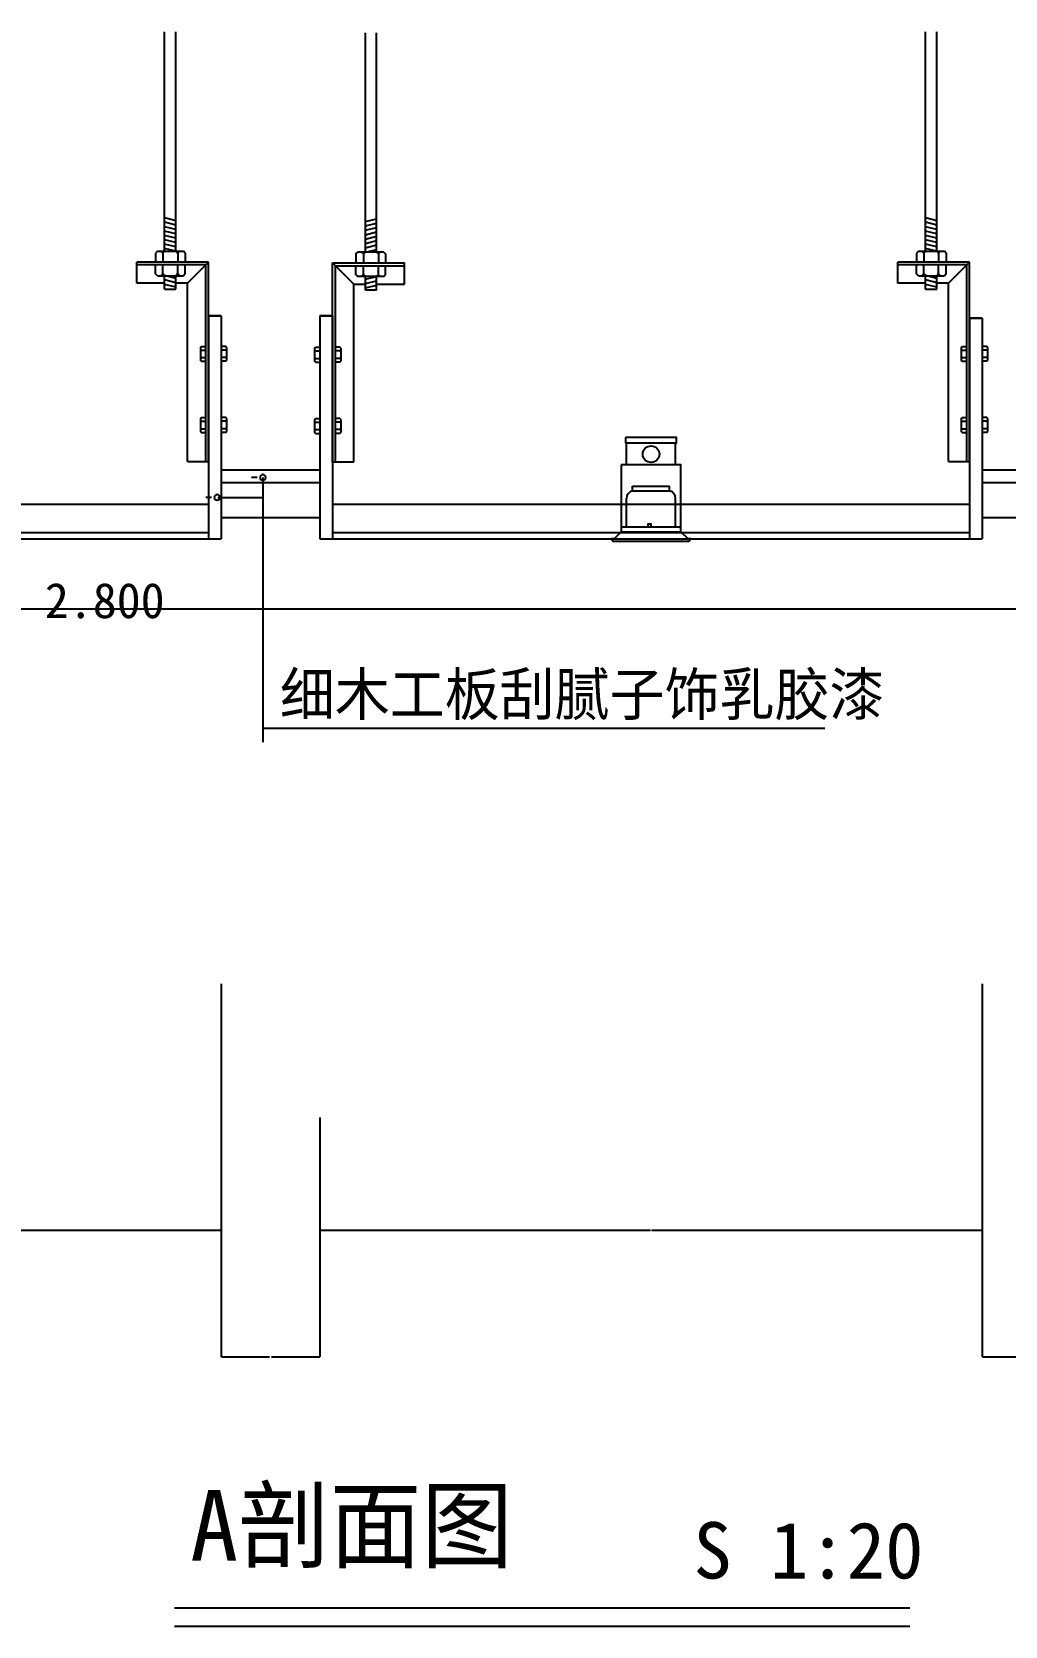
# Model space of a CAD drawing. Header units: metres. Extents: x 30935 to 38949, y 2419 to 5221.
# Drawn here: x 34340 to 35721, y 2419 to 4682 of the extents above; entities that cross this region are included whole.
import ezdxf

# ---------------------------------------------------------------- set-up
doc = ezdxf.new("R2010")
doc.units = ezdxf.units.M
for name, color, linetype in [('20', 1, 'Continuous'), ('3', 2, 'Continuous'), ('5', 5, 'Continuous'), ('7', 7, 'Continuous'), ('8', 7, 'Continuous'), ('D', 3, 'Continuous'), ('PUB_DIM', 3, 'Continuous'), ('PUB_TEXT', 7, 'Continuous'), ('家具', 2, 'Continuous')]:
    doc.layers.add(name, color=color, linetype=linetype)
doc.dimstyles.get("Standard").update_dxf_attribs({"dimtxt": 2.5, "dimasz": 2.5, "dimexe": 1.25, "dimexo": 0.625, "dimtad": 1, "dimcen": 2.5, "dimazin": 3, "dimtfac": 1, "dimtmove": 0, "dimatfit": 3})

# ---------------------------------------------------------------- blocks, each defined once
blk = doc.blocks.new('_DOT')
at = {"color": 0, "linetype": 'ByBlock'}
blk.add_line((-0.5, 0), (-1, 0), dxfattribs=at)
blk.add_lwpolyline([(-0.25, 0, 1), (0.25, 0, 1)], format="xyb", close=True, dxfattribs=at)
blk = doc.blocks.new('A$C199F71E8')
at = {"layer": '7'}
for p, q in [((20.27, 146.94), (20.27, 138.84)), ((21.71, 138.84), (20.27, 138.84)), ((21.71, 108.32), (21.71, 138.84)), ((91.17, 138.84), (21.71, 138.84)), ((21.71, 108.32), (14.13, 108.32)), ((91.17, 108.32), (21.71, 108.32)), ((30.17, 71.27), (30.17, 78.01)), ((30.17, 78.01), (82.86, 78.01)), ((30.17, 71.27), (82.86, 71.27)), ((82.86, 71.27), (82.86, 78.01)), ((21.71, 20.14), (21.71, 60.36)), ((91.33, 20.14), (91.33, 60.36)), ((3.99, 3.2), (109.05, 3.2)), ((14.13, 20.14), (98.9, 20.14)), ((14.13, 13.38), (98.9, 13.38))]:
    blk.add_line(p, q, dxfattribs=at)
for points in [[(14.13, 108.32), (14.13, 13.38), (3.99, 3.2), (0, 3.2), (2.82, 0), (110.22, 0.01), (113, 3.2), (109.05, 3.2), (98.9, 13.38), (98.9, 108.32), (91.17, 108.32), (91.17, 138.84), (92.52, 138.84), (92.52, 146.94), (20.32, 146.94)], [(91.17, 138.84), (53.44, 138.84), (21.79, 138.84)]]:
    blk.add_lwpolyline(points, dxfattribs=at)
blk.add_lwpolyline([(52.17, 20.14), (56.8, 20.14), (56.8, 24), (52.17, 24)], close=True, dxfattribs=at)
blk.add_circle((56.52, 123.42), 11.78, dxfattribs=at)
for centre, start, end in [((33.05, 60.31), 104.69, 179.74), ((79.99, 60.31), 0.26, 75.31)]:
    blk.add_arc(centre, 11.34, start, end, dxfattribs=at)
blk = doc.blocks.new('_CLOSEDFILLED')
at = {"color": 0, "linetype": 'BYBLOCK'}
blk.add_solid([(-1, 0.2), (0, 0), (-1, -0.2)], dxfattribs=at)
blk = doc.blocks.new('*D8')
for p, q in [((35688.69, 3330.51), (35688.69, 2980.96)), ((34748.69, 3140.94), (34748.69, 2980.96)), ((34748.94, 2980.96), (35217.69, 2980.96)), ((35219.69, 2980.96), (35688.44, 2980.96))]:
    blk.add_line(p, q)
at = {"layer": 'Defpoints'}
for p in [(35688.69, 3330.51), (34748.69, 3140.94), (34748.69, 2980.96)]:
    blk.add_point(p, dxfattribs=at)
at = {"layer": 'PUB_DIM', "xscale": 0.25, "yscale": 0.25, "rotation": 180}
blk.add_blockref('_CLOSEDFILLED', (34748.69, 2980.96), dxfattribs=at)
at = {"layer": 'PUB_DIM', "xscale": 0.25, "yscale": 0.25}
blk.add_blockref('_CLOSEDFILLED', (35688.69, 2980.96), dxfattribs=at)
at = {"layer": 'PUB_DIM', "insert": (35218.69, 2980.96), "char_height": 1, "attachment_point": 5}
blk.add_mtext('EQ', dxfattribs=at)
blk = doc.blocks.new('*D9')
for p, q in [((34608.69, 3330.51), (34608.69, 2980.96)), ((33668.69, 3140.94), (33668.69, 2980.96)), ((33668.94, 2980.96), (34137.69, 2980.96)), ((34139.69, 2980.96), (34608.44, 2980.96))]:
    blk.add_line(p, q)
at = {"layer": 'Defpoints'}
for p in [(34608.69, 3330.51), (33668.69, 3140.94), (33668.69, 2980.96)]:
    blk.add_point(p, dxfattribs=at)
at = {"layer": 'PUB_DIM', "xscale": 0.25, "yscale": 0.25, "rotation": 180}
blk.add_blockref('_CLOSEDFILLED', (33668.69, 2980.96), dxfattribs=at)
at = {"layer": 'PUB_DIM', "xscale": 0.25, "yscale": 0.25}
blk.add_blockref('_CLOSEDFILLED', (34608.69, 2980.96), dxfattribs=at)
at = {"layer": 'PUB_DIM', "insert": (34138.69, 2980.96), "char_height": 1, "attachment_point": 5}
blk.add_mtext('EQ', dxfattribs=at)
blk = doc.blocks.new('*D14')
for p, q in [((34608.69, 3107.81), (34608.69, 2801.28)), ((34748.69, 3080.94), (34748.69, 2801.28)), ((34608.94, 2801.28), (34677.19, 2801.28)), ((34680.19, 2801.28), (34748.44, 2801.28))]:
    blk.add_line(p, q)
at = {"layer": 'Defpoints'}
for p in [(34608.69, 3107.81), (34748.69, 3080.94), (34608.69, 2801.28)]:
    blk.add_point(p, dxfattribs=at)
at = {"layer": 'PUB_DIM', "xscale": 0.25, "yscale": 0.25, "rotation": 180}
blk.add_blockref('_CLOSEDFILLED', (34608.69, 2801.28), dxfattribs=at)
at = {"layer": 'PUB_DIM', "xscale": 0.25, "yscale": 0.25}
blk.add_blockref('_CLOSEDFILLED', (34748.69, 2801.28), dxfattribs=at)
at = {"layer": 'PUB_DIM', "insert": (34678.69, 2801.28), "char_height": 1, "attachment_point": 5}
blk.add_mtext('150', dxfattribs=at)
blk = doc.blocks.new('*D17')
for p, q in [((35688.69, 3107.81), (35688.69, 2801.28)), ((35828.69, 3080.94), (35828.69, 2801.28)), ((35688.94, 2801.28), (35757.19, 2801.28)), ((35760.19, 2801.28), (35828.44, 2801.28))]:
    blk.add_line(p, q)
at = {"layer": 'Defpoints'}
for p in [(35688.69, 3107.81), (35828.69, 3080.94), (35688.69, 2801.28)]:
    blk.add_point(p, dxfattribs=at)
at = {"layer": 'PUB_DIM', "xscale": 0.25, "yscale": 0.25, "rotation": 180}
blk.add_blockref('_CLOSEDFILLED', (35688.69, 2801.28), dxfattribs=at)
at = {"layer": 'PUB_DIM', "xscale": 0.25, "yscale": 0.25}
blk.add_blockref('_CLOSEDFILLED', (35828.69, 2801.28), dxfattribs=at)
at = {"layer": 'PUB_DIM', "insert": (35758.69, 2801.28), "char_height": 1, "attachment_point": 5}
blk.add_mtext('150', dxfattribs=at)

msp = doc.modelspace()

# ---------------------------------------------------------------- linework, layer by layer
at = {"layer": '20'}
msp.add_line((34542.16, 2419.34), (35585.92, 2419.34), dxfattribs=at)
msp.add_lwpolyline([(34542.16, 2445.34), (35585.92, 2445.34)], dxfattribs=at)
at = {"layer": '3'}
for p, q in [((34590.7, 4278.84), (34608.7, 4278.84)), ((34608.7, 4278.84), (34590.7, 4278.84)), ((34608.7, 4278.84), (34590.7, 4278.84)), ((34590.7, 4278.84), (34608.7, 4278.84)), ((34590.7, 4278.84), (34608.7, 4278.84)), ((34608.7, 4278.84), (34590.7, 4278.84)), ((34608.7, 4278.84), (34608.7, 3962.13)), ((34748.7, 4278.84), (34748.7, 3962.14)), ((34748.7, 4278.84), (34766.7, 4278.84)), ((34748.7, 4278.84), (34766.7, 4278.84)), ((34766.7, 4278.84), (34748.7, 4278.84)), ((34748.7, 4278.84), (34766.7, 4278.84)), ((34748.7, 4278.84), (34766.7, 4278.84)), ((34766.7, 4278.84), (34748.7, 4278.84)), ((34766.7, 4278.84), (34748.7, 4278.84)), ((34748.7, 4278.84), (34766.7, 4278.84)), ((34748.7, 4278.84), (34766.7, 4278.84)), ((34766.7, 4278.84), (34748.7, 4278.84)), ((35670.7, 4275.3), (35688.7, 4275.3)), ((35688.7, 4275.3), (35670.7, 4275.3)), ((35688.7, 4275.3), (35670.7, 4275.3)), ((35670.7, 4275.3), (35688.7, 4275.3)), ((35670.7, 4275.3), (35688.7, 4275.3)), ((35688.7, 4275.3), (35670.7, 4275.3)), ((35688.7, 4275.3), (35688.7, 3962.13)), ((34608.7, 4042.14), (34748.7, 4042.14)), ((35688.7, 4042.14), (35828.7, 4042.14)), ((33668.7, 3962.14), (34608.7, 3962.14)), ((34748.7, 3962.14), (35688.7, 3962.14))]:
    msp.add_line(p, q, dxfattribs=at)
at = {"layer": '5'}
for p, q in [((34590.7, 4354.88), (34488.87, 4354.88)), ((34488.87, 4324.88), (34488.87, 4354.88)), ((34586.7, 4350.88), (34488.87, 4350.88)), ((34560.7, 4324.88), (34590.7, 4354.88)), ((34586.7, 4072.07), (34586.7, 4350.88)), ((34590.7, 4072.07), (34590.7, 4354.88)), ((34766.7, 4070.85), (34766.7, 4353.67)), ((34796.7, 4323.67), (34766.7, 4353.67)), ((34766.7, 4353.67), (34868.53, 4353.67)), ((34770.7, 4070.85), (34770.7, 4349.67)), ((34770.7, 4349.67), (34868.53, 4349.67)), ((34868.53, 4323.67), (34868.53, 4353.67)), ((35670.7, 4354.88), (35568.87, 4354.88)), ((35568.87, 4324.88), (35568.87, 4354.88)), ((35666.7, 4350.88), (35568.87, 4350.88)), ((35640.7, 4324.88), (35670.7, 4354.88)), ((35666.7, 4072.07), (35666.7, 4350.88)), ((35670.7, 4072.07), (35670.7, 4354.88)), ((34528.21, 4324.88), (34488.87, 4324.88)), ((34560.7, 4324.88), (34544.21, 4324.88)), ((34560.7, 4072.07), (34560.7, 4324.88)), ((34796.7, 4070.85), (34796.7, 4323.67)), ((34796.7, 4323.67), (34813.18, 4323.67)), ((34829.18, 4323.67), (34868.53, 4323.67)), ((35608.21, 4324.88), (35568.87, 4324.88)), ((35640.7, 4324.88), (35624.21, 4324.88)), ((35640.7, 4072.07), (35640.7, 4324.88)), ((34560.7, 4072.07), (34590.7, 4072.07)), ((35640.7, 4072.07), (35670.7, 4072.07)), ((34796.7, 4070.85), (34766.7, 4070.85))]:
    msp.add_line(p, q, dxfattribs=at)
at = {"layer": '8'}
msp.add_line((37948.7, 3862.14), (32488.7, 3862.14), dxfattribs=at)
at = {"layer": 'D'}
for p, q in [((34544.21, 4413.53), (34528.21, 4417.47)), ((34544.21, 4407.35), (34528.21, 4411.29)), ((34813.18, 4412.32), (34829.18, 4416.26)), ((35624.21, 4413.53), (35608.21, 4417.47)), ((35624.21, 4407.35), (35608.21, 4411.29)), ((34544.21, 4401.16), (34528.21, 4405.1)), ((34544.21, 4394.98), (34528.21, 4398.92)), ((34544.21, 4388.79), (34528.21, 4392.73)), ((34813.18, 4406.13), (34829.18, 4410.07)), ((34813.18, 4399.95), (34829.18, 4403.89)), ((34813.18, 4393.76), (34829.18, 4397.7)), ((34813.18, 4387.58), (34829.18, 4391.52)), ((35624.21, 4401.16), (35608.21, 4405.1)), ((35624.21, 4394.98), (35608.21, 4398.92)), ((35624.21, 4388.79), (35608.21, 4392.73)), ((34544.21, 4382.6), (34528.21, 4386.55)), ((34544.21, 4376.42), (34528.21, 4380.36)), ((34544.21, 4370.23), (34528.21, 4374.18)), ((34813.18, 4381.39), (34829.18, 4385.33)), ((34813.18, 4375.21), (34829.18, 4379.15)), ((34813.18, 4369.02), (34829.18, 4372.96)), ((35624.21, 4382.6), (35608.21, 4386.55)), ((35624.21, 4376.42), (35608.21, 4380.36)), ((35624.21, 4370.23), (35608.21, 4374.18)), ((34544.21, 4331.71), (34528.21, 4335.65)), ((34544.21, 4325.52), (34528.21, 4329.46)), ((34544.21, 4319.34), (34528.21, 4323.28)), ((34813.18, 4330.49), (34829.18, 4334.43)), ((34813.18, 4324.31), (34829.18, 4328.25)), ((34813.18, 4318.12), (34829.18, 4322.06)), ((35624.21, 4331.71), (35608.21, 4335.65)), ((35624.21, 4325.52), (35608.21, 4329.46)), ((35624.21, 4319.34), (35608.21, 4323.28))]:
    msp.add_line(p, q, dxfattribs=at)
at = {"layer": 'PUB_TEXT'}
for p, q in [((34667.92, 4049.39), (34667.84, 3673.61)), ((34667.92, 4020.28), (34603.9, 4020.28)), ((34667.84, 3693.61), (35465.17, 3693.61))]:
    msp.add_line(p, q, dxfattribs=at)
at = {"layer": '家具'}
for p, q in [((34528.21, 4370.23), (34528.21, 4681.53)), ((34544.21, 4370.23), (34544.21, 4681.53)), ((34813.18, 4369.02), (34813.18, 4680.32)), ((34829.18, 4369.02), (34829.18, 4680.32)), ((35608.21, 4370.23), (35608.21, 4681.53)), ((35624.21, 4370.23), (35624.21, 4681.53)), ((34518.04, 4370.23), (34515.41, 4367.6)), ((34515.41, 4367.6), (34515.41, 4354.88)), ((34518.04, 4370.23), (34555.02, 4370.23)), ((34525.64, 4367.6), (34523.01, 4370.23)), ((34528.33, 4370.23), (34525.7, 4367.6)), ((34525.7, 4367.6), (34525.7, 4354.88)), ((34546.79, 4367.6), (34544.16, 4370.23)), ((34549.48, 4370.23), (34546.85, 4367.6)), ((34546.85, 4367.6), (34546.85, 4354.88)), ((34557.65, 4367.6), (34555.02, 4370.23)), ((34557.65, 4367.6), (34557.65, 4354.88)), ((34799.74, 4366.39), (34802.37, 4369.02)), ((34799.74, 4366.39), (34799.74, 4353.67)), ((34839.35, 4369.02), (34802.37, 4369.02)), ((34807.92, 4369.02), (34810.55, 4366.39)), ((34810.55, 4366.39), (34810.55, 4353.67)), ((34810.61, 4366.39), (34813.24, 4369.02)), ((34829.07, 4369.02), (34831.7, 4366.39)), ((34831.7, 4366.39), (34831.7, 4353.67)), ((34831.76, 4366.39), (34834.39, 4369.02)), ((34839.35, 4369.02), (34841.98, 4366.39)), ((34841.98, 4366.39), (34841.98, 4353.67)), ((35598.04, 4370.23), (35595.41, 4367.6)), ((35595.41, 4367.6), (35595.41, 4354.88)), ((35598.04, 4370.23), (35635.02, 4370.23)), ((35605.64, 4367.6), (35603.01, 4370.23)), ((35608.33, 4370.23), (35605.7, 4367.6)), ((35605.7, 4367.6), (35605.7, 4354.88)), ((35626.79, 4367.6), (35624.16, 4370.23)), ((35629.48, 4370.23), (35626.85, 4367.6)), ((35626.85, 4367.6), (35626.85, 4354.88)), ((35637.65, 4367.6), (35635.02, 4370.23)), ((35637.65, 4367.6), (35637.65, 4354.88)), ((34515.41, 4338.16), (34515.41, 4350.88)), ((34525.7, 4338.16), (34525.7, 4350.88)), ((34546.85, 4338.16), (34546.85, 4350.88)), ((34557.65, 4338.16), (34557.65, 4350.88)), ((34799.74, 4336.95), (34799.74, 4349.67)), ((34810.55, 4336.95), (34810.55, 4349.67)), ((34831.7, 4336.95), (34831.7, 4349.67)), ((34841.98, 4336.95), (34841.98, 4349.67)), ((35595.41, 4338.16), (35595.41, 4350.88)), ((35605.7, 4338.16), (35605.7, 4350.88)), ((35626.85, 4338.16), (35626.85, 4350.88)), ((35637.65, 4338.16), (35637.65, 4350.88)), ((34518.04, 4335.53), (34515.41, 4338.16)), ((34518.04, 4335.53), (34555.02, 4335.53)), ((34525.64, 4338.16), (34523.01, 4335.53)), ((34528.33, 4335.53), (34525.7, 4338.16)), ((34528.21, 4316.27), (34528.21, 4335.65)), ((34546.79, 4338.16), (34544.16, 4335.53)), ((34544.21, 4316.27), (34544.21, 4335.59)), ((34549.48, 4335.53), (34546.85, 4338.16)), ((34557.65, 4338.16), (34555.02, 4335.53)), ((34799.74, 4336.95), (34802.37, 4334.32)), ((34839.35, 4334.32), (34802.37, 4334.32)), ((34807.92, 4334.32), (34810.55, 4336.95)), ((34810.61, 4336.95), (34813.24, 4334.32)), ((34813.18, 4315.06), (34813.18, 4334.38)), ((34829.07, 4334.32), (34831.7, 4336.95)), ((34829.18, 4315.06), (34829.18, 4334.43)), ((34831.76, 4336.95), (34834.39, 4334.32)), ((34839.35, 4334.32), (34841.98, 4336.95)), ((35598.04, 4335.53), (35595.41, 4338.16)), ((35598.04, 4335.53), (35635.02, 4335.53)), ((35605.64, 4338.16), (35603.01, 4335.53)), ((35608.33, 4335.53), (35605.7, 4338.16)), ((35608.21, 4316.27), (35608.21, 4335.65)), ((35626.79, 4338.16), (35624.16, 4335.53)), ((35624.21, 4316.27), (35624.21, 4335.59)), ((35629.48, 4335.53), (35626.85, 4338.16)), ((35637.65, 4338.16), (35635.02, 4335.53)), ((34528.21, 4316.27), (34544.21, 4316.27)), ((34829.18, 4315.06), (34813.18, 4315.06)), ((35608.21, 4316.27), (35624.21, 4316.27)), ((34590.7, 4278.84), (34590.7, 3962.13)), ((34766.7, 4278.84), (34766.7, 3962.14)), ((35670.7, 4275.3), (35670.7, 3962.13)), ((34579.02, 4233.9), (34580.34, 4235.21)), ((34579.02, 4233.9), (34579.02, 4215.41)), ((34580.34, 4230.1), (34579.02, 4231.42)), ((34580.34, 4235.21), (34586.7, 4235.21)), ((34615.06, 4235.21), (34608.7, 4235.21)), ((34616.37, 4233.9), (34615.06, 4235.21)), ((34615.06, 4230.1), (34616.37, 4231.42)), ((34616.37, 4233.9), (34616.37, 4215.41)), ((34741.02, 4232.69), (34742.34, 4234)), ((34741.02, 4232.69), (34741.02, 4214.2)), ((34742.34, 4234), (34748.7, 4234)), ((34777.06, 4234), (34770.7, 4234)), ((34778.37, 4232.69), (34777.06, 4234)), ((34778.37, 4232.69), (34778.37, 4214.2)), ((35659.02, 4233.9), (35660.34, 4235.21)), ((35659.02, 4233.9), (35659.02, 4215.41)), ((35660.34, 4230.1), (35659.02, 4231.42)), ((35660.34, 4235.21), (35666.7, 4235.21)), ((35695.06, 4235.21), (35688.7, 4235.21)), ((35696.37, 4233.9), (35695.06, 4235.21)), ((35695.06, 4230.1), (35696.37, 4231.42)), ((35696.37, 4233.9), (35696.37, 4215.41)), ((34579.02, 4228.76), (34580.34, 4230.07)), ((34580.34, 4219.53), (34579.02, 4220.84)), ((34579.02, 4218.18), (34580.34, 4219.5)), ((34580.34, 4214.09), (34579.02, 4215.41)), ((34580.34, 4230.07), (34586.7, 4230.07)), ((34580.34, 4219.5), (34586.7, 4219.5)), ((34580.34, 4214.09), (34586.7, 4214.09)), ((34615.06, 4230.07), (34608.7, 4230.07)), ((34615.06, 4219.5), (34608.7, 4219.5)), ((34615.06, 4214.09), (34608.7, 4214.09)), ((34616.37, 4228.76), (34615.06, 4230.07)), ((34615.06, 4219.53), (34616.37, 4220.84)), ((34616.37, 4218.18), (34615.06, 4219.5)), ((34615.06, 4214.09), (34616.37, 4215.41)), ((34742.34, 4228.89), (34741.02, 4230.2)), ((34741.02, 4227.54), (34742.34, 4228.86)), ((34742.34, 4218.31), (34741.02, 4219.63)), ((34741.02, 4216.97), (34742.34, 4218.28)), ((34742.34, 4212.88), (34741.02, 4214.2)), ((34742.34, 4228.86), (34748.7, 4228.86)), ((34742.34, 4218.28), (34748.7, 4218.28)), ((34742.34, 4212.88), (34748.7, 4212.88)), ((34777.06, 4228.86), (34770.7, 4228.86)), ((34777.06, 4218.28), (34770.7, 4218.28)), ((34777.06, 4212.88), (34770.7, 4212.88)), ((34777.06, 4228.89), (34778.37, 4230.2)), ((34778.37, 4227.54), (34777.06, 4228.86)), ((34777.06, 4218.31), (34778.37, 4219.63)), ((34778.37, 4216.97), (34777.06, 4218.28)), ((34777.06, 4212.88), (34778.37, 4214.2)), ((35659.02, 4228.76), (35660.34, 4230.07)), ((35660.34, 4219.53), (35659.02, 4220.84)), ((35659.02, 4218.18), (35660.34, 4219.5)), ((35660.34, 4214.09), (35659.02, 4215.41)), ((35660.34, 4230.07), (35666.7, 4230.07)), ((35660.34, 4219.5), (35666.7, 4219.5)), ((35660.34, 4214.09), (35666.7, 4214.09)), ((35695.06, 4230.07), (35688.7, 4230.07)), ((35695.06, 4219.5), (35688.7, 4219.5)), ((35695.06, 4214.09), (35688.7, 4214.09)), ((35696.37, 4228.76), (35695.06, 4230.07)), ((35695.06, 4219.53), (35696.37, 4220.84)), ((35696.37, 4218.18), (35695.06, 4219.5)), ((35695.06, 4214.09), (35696.37, 4215.41)), ((34579.02, 4132.87), (34580.34, 4134.19)), ((34579.02, 4132.87), (34579.02, 4114.38)), ((34580.34, 4129.08), (34579.02, 4130.39)), ((34579.02, 4127.73), (34580.34, 4129.05)), ((34580.34, 4118.5), (34579.02, 4119.82)), ((34579.02, 4117.16), (34580.34, 4118.47)), ((34580.34, 4134.19), (34586.7, 4134.19)), ((34580.34, 4129.05), (34586.7, 4129.05)), ((34580.34, 4118.47), (34586.7, 4118.47)), ((34615.06, 4134.19), (34608.7, 4134.19)), ((34615.06, 4129.05), (34608.7, 4129.05)), ((34615.06, 4118.47), (34608.7, 4118.47)), ((34616.37, 4132.87), (34615.06, 4134.19)), ((34615.06, 4129.08), (34616.37, 4130.39)), ((34616.37, 4127.73), (34615.06, 4129.05)), ((34615.06, 4118.5), (34616.37, 4119.82)), ((34616.37, 4117.16), (34615.06, 4118.47)), ((34616.37, 4132.87), (34616.37, 4114.38)), ((34741.02, 4131.66), (34742.34, 4132.97)), ((34741.02, 4131.66), (34741.02, 4113.17)), ((34742.34, 4127.86), (34741.02, 4129.18)), ((34741.02, 4126.52), (34742.34, 4127.83)), ((34742.34, 4117.29), (34741.02, 4118.6)), ((34741.02, 4115.94), (34742.34, 4117.26)), ((34742.34, 4132.97), (34748.7, 4132.97)), ((34742.34, 4127.83), (34748.7, 4127.83)), ((34742.34, 4117.26), (34748.7, 4117.26)), ((34777.06, 4132.97), (34770.7, 4132.97)), ((34777.06, 4127.83), (34770.7, 4127.83)), ((34777.06, 4117.26), (34770.7, 4117.26)), ((34778.37, 4131.66), (34777.06, 4132.97)), ((34777.06, 4127.86), (34778.37, 4129.18)), ((34778.37, 4126.52), (34777.06, 4127.83)), ((34777.06, 4117.29), (34778.37, 4118.6)), ((34778.37, 4115.94), (34777.06, 4117.26)), ((34778.37, 4131.66), (34778.37, 4113.17)), ((35659.02, 4132.87), (35660.34, 4134.19)), ((35659.02, 4132.87), (35659.02, 4114.38)), ((35660.34, 4129.08), (35659.02, 4130.39)), ((35659.02, 4127.73), (35660.34, 4129.05)), ((35660.34, 4118.5), (35659.02, 4119.82)), ((35659.02, 4117.16), (35660.34, 4118.47)), ((35660.34, 4134.19), (35666.7, 4134.19)), ((35660.34, 4129.05), (35666.7, 4129.05)), ((35660.34, 4118.47), (35666.7, 4118.47)), ((35695.06, 4134.19), (35688.7, 4134.19)), ((35695.06, 4129.05), (35688.7, 4129.05)), ((35695.06, 4118.47), (35688.7, 4118.47)), ((35696.37, 4132.87), (35695.06, 4134.19)), ((35695.06, 4129.08), (35696.37, 4130.39)), ((35696.37, 4127.73), (35695.06, 4129.05)), ((35695.06, 4118.5), (35696.37, 4119.82)), ((35696.37, 4117.16), (35695.06, 4118.47)), ((35696.37, 4132.87), (35696.37, 4114.38)), ((34580.34, 4113.07), (34579.02, 4114.38)), ((34580.34, 4113.07), (34586.7, 4113.07)), ((34615.06, 4113.07), (34608.7, 4113.07)), ((34615.06, 4113.07), (34616.37, 4114.38)), ((34742.34, 4111.85), (34741.02, 4113.17)), ((34742.34, 4111.85), (34748.7, 4111.85)), ((34777.06, 4111.85), (34770.7, 4111.85)), ((34777.06, 4111.85), (34778.37, 4113.17)), ((35660.34, 4113.07), (35659.02, 4114.38)), ((35660.34, 4113.07), (35666.7, 4113.07)), ((35695.06, 4113.07), (35688.7, 4113.07)), ((35695.06, 4113.07), (35696.37, 4114.38)), ((34608.7, 4060.14), (34748.7, 4060.14)), ((35688.7, 4060.14), (35828.7, 4060.14)), ((33686.7, 4011.14), (34590.7, 4011.14)), ((34766.7, 4011.14), (35670.7, 4011.14)), ((34748.7, 3992.14), (34608.7, 3992.13)), ((35828.7, 3992.14), (35688.7, 3992.13)), ((33686.7, 3971.14), (34590.7, 3971.14)), ((34766.7, 3971.14), (35670.7, 3971.14))]:
    msp.add_line(p, q, dxfattribs=at)

# ---------------------------------------------------------------- block references
at = {"layer": 'PUB_DIM'}
msp.add_blockref('A$C199F71E8', (35162.18, 3958.94), dxfattribs=at)
at = {"layer": 'PUB_TEXT', "xscale": 16, "yscale": 16, "zscale": 16}
for p in [(34667.8, 4049.39), (34602.86, 4021)]:
    msp.add_blockref('_DOT', p, dxfattribs=at)

# ---------------------------------------------------------------- texts
at = {"layer": '8'}
for s, height, p in [('A剖面图', 100, (34564.65, 2512.39)), ('S 1:20', 80, (35278.76, 2486.9))]:
    msp.add_text(s, height=height, dxfattribs=at).set_placement(p)
at = {"layer": 'PUB_TEXT'}
for s, height, p in [('2.800', 50, (34358.3, 3849.67)), ('细木工板刮腻子饰乳胶漆', 60, (34691.84, 3711.61))]:
    msp.add_text(s, height=height, dxfattribs=at).set_placement(p)

# ---------------------------------------------------------------- dimensions: what is measured, and where the dimension line sits
at = {"layer": 'PUB_DIM'}
for base, p1, p2, text, picture, middle in [((33668.69, 2980.96), (33668.69, 3140.94), (34608.69, 3330.51), 'EQ', '*D9', (34138.69, 2980.96)), ((34748.69, 2980.96), (34748.69, 3140.94), (35688.69, 3330.51), 'EQ', '*D8', (35218.69, 2980.96)), ((34608.69, 2801.28), (34608.69, 3107.81), (34748.69, 3080.94), '150', '*D14', (34678.69, 2801.28)), ((35688.69, 2801.28), (35688.69, 3107.81), (35828.69, 3080.94), '150', '*D17', (35758.69, 2801.28))]:
    dim = msp.add_linear_dim(base=base, p1=p1, p2=p2, text=text, dimstyle='Standard', dxfattribs=at)
    dim.commit()
    dim.dimension.update_dxf_attribs({"geometry": picture, "text_midpoint": middle})

doc.saveas('drawing.dxf')
